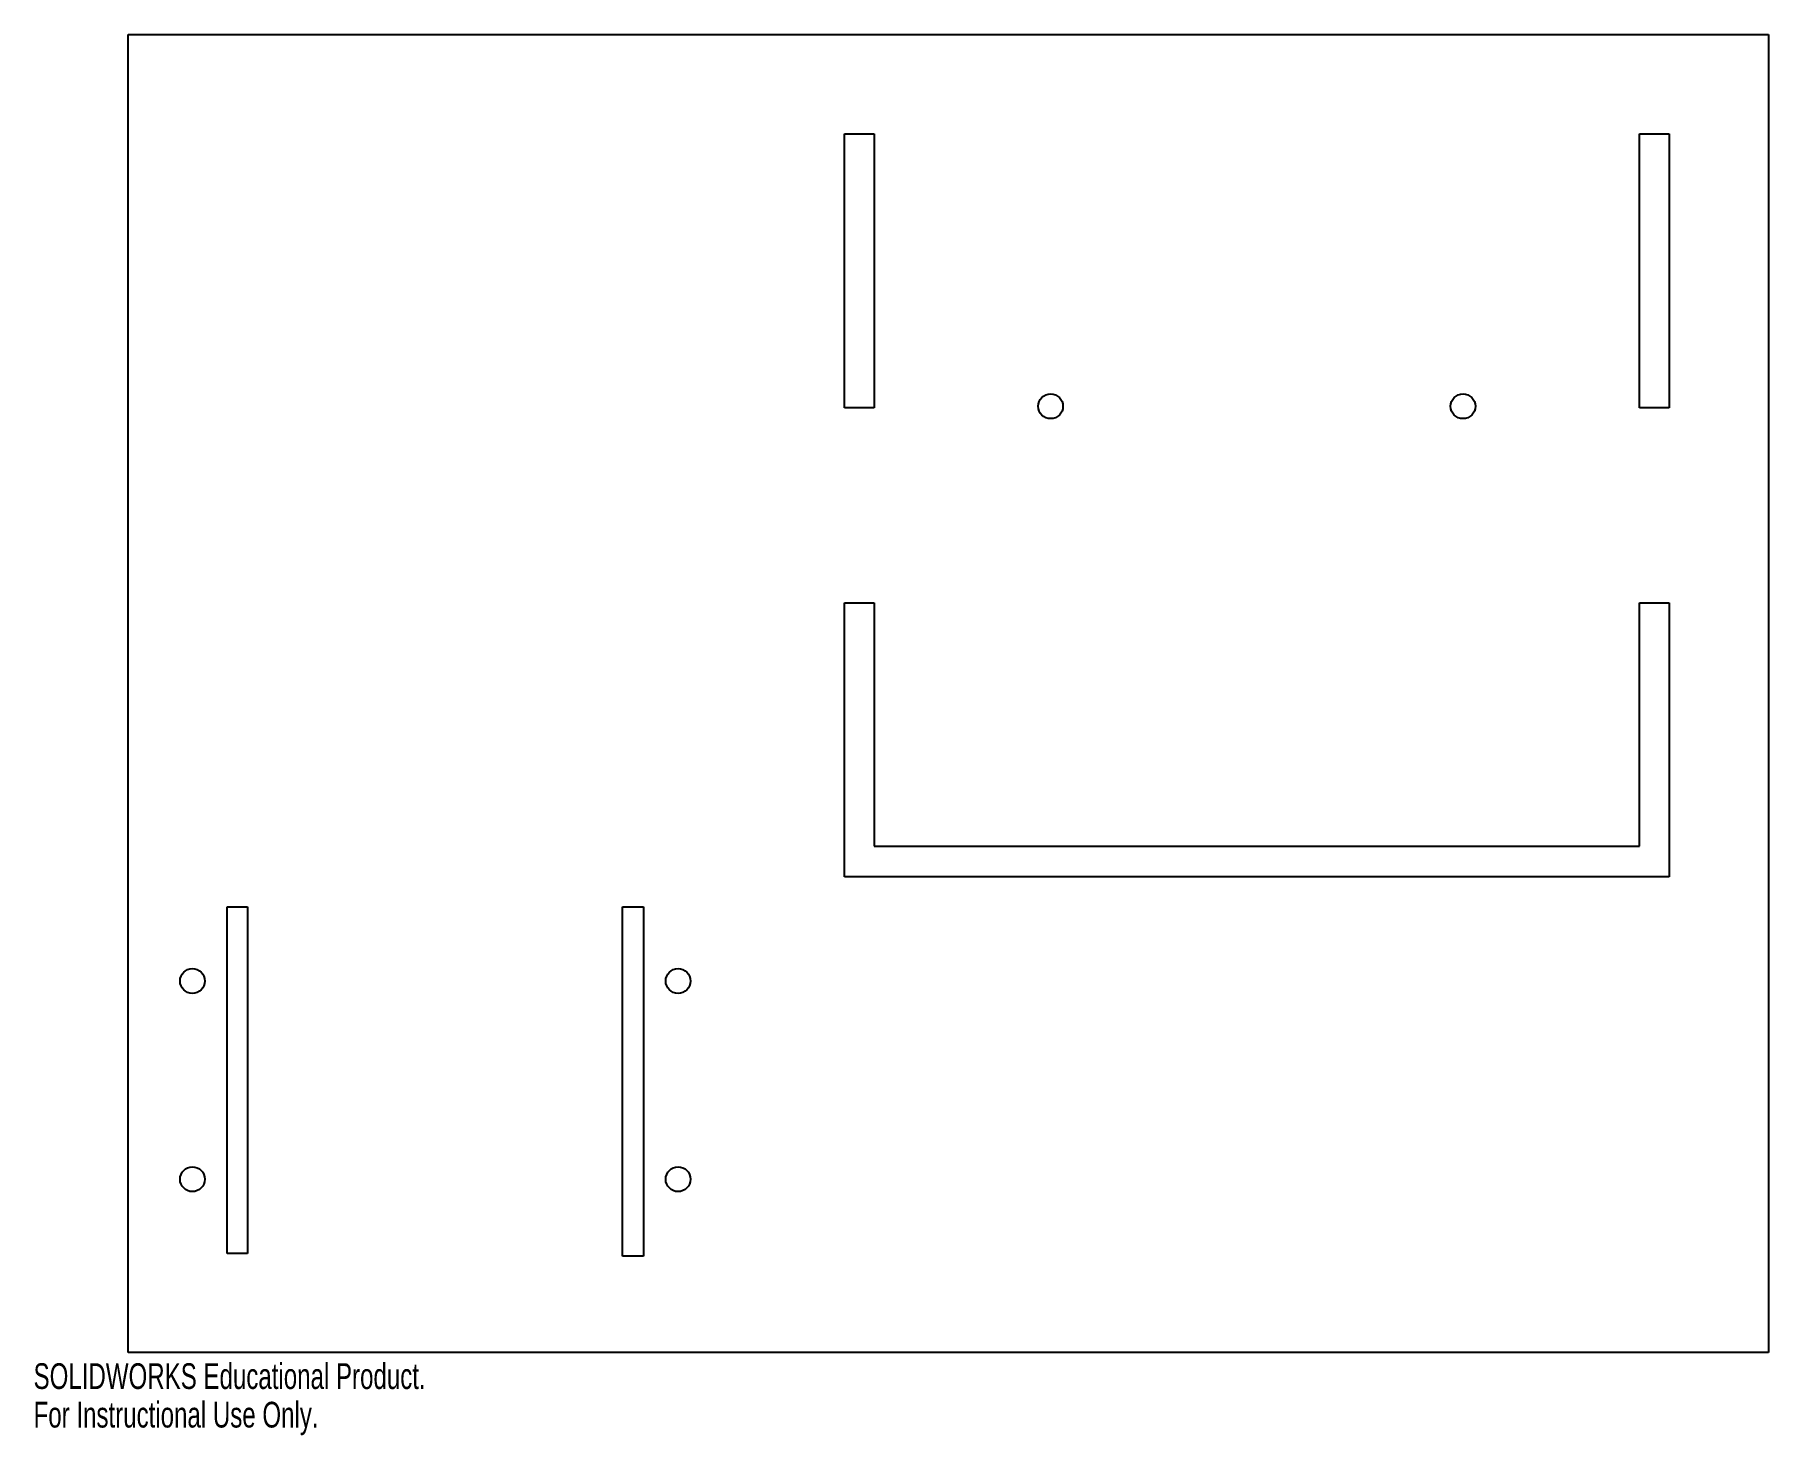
# Model space of a CAD drawing. Header units: millimetres. Extents: x 0 to 175, y 0 to 141.
import ezdxf

# ---------------------------------------------------------------- set-up
doc = ezdxf.new("R2010")
doc.units = ezdxf.units.MM
doc.styles.add('SLDTEXTSTYLE0', font='TXT', dxfattribs={"width": 0.7})

msp = doc.modelspace()

# ---------------------------------------------------------------- linework, layer by layer
at = {"color": 7, "linetype": 'Continuous', "lineweight": 25}
for p, q in [((9.53, 8.31), (9.53, 141.31)), ((9.53, 141.31), (175.03, 141.31)), ((175.03, 141.31), (175.03, 8.31)), ((81.8, 131.31), (84.8, 131.31)), ((81.8, 103.66), (81.8, 131.31)), ((84.8, 131.31), (84.8, 103.66)), ((162.03, 103.66), (162.03, 131.31)), ((162.03, 131.31), (165.03, 131.31)), ((165.03, 131.31), (165.03, 103.66)), ((84.8, 103.66), (81.8, 103.66)), ((165.03, 103.66), (162.03, 103.66)), ((81.8, 83.96), (84.8, 83.96)), ((81.8, 56.31), (81.8, 83.96)), ((84.8, 83.96), (84.8, 59.41)), ((162.03, 83.96), (165.03, 83.96)), ((162.03, 59.41), (162.03, 83.96)), ((165.03, 83.96), (165.03, 56.31)), ((84.8, 59.41), (162.03, 59.41)), ((165.03, 56.31), (81.8, 56.31)), ((19.53, 53.31), (21.58, 53.31)), ((19.53, 18.31), (19.53, 53.31)), ((21.58, 53.31), (21.58, 18.31)), ((59.43, 53.31), (61.53, 53.31)), ((59.43, 18.06), (59.43, 53.31)), ((61.53, 53.31), (61.53, 18.06)), ((21.58, 18.31), (19.53, 18.31)), ((61.53, 18.06), (59.43, 18.06)), ((175.03, 8.31), (9.53, 8.31))]:
    msp.add_line(p, q, dxfattribs=at)
for centre in [(102.61, 103.81), (144.22, 103.81), (16.03, 45.81), (65.03, 45.81), (16.03, 25.81), (65.03, 25.81)]:
    msp.add_circle(centre, 1.25, dxfattribs=at)

# ---------------------------------------------------------------- texts
at = {"color": 7, "linetype": 'Continuous', "char_height": 2.595, "attachment_point": 1, "style": 'SLDTEXTSTYLE0'}
for s, insert in [('SOLIDWORKS Educational Product.', (0, 7.24)), ('For Instructional Use Only.', (0, 3.35))]:
    msp.add_mtext(s, dxfattribs=dict(at, insert=insert))

doc.saveas('drawing.dxf')
